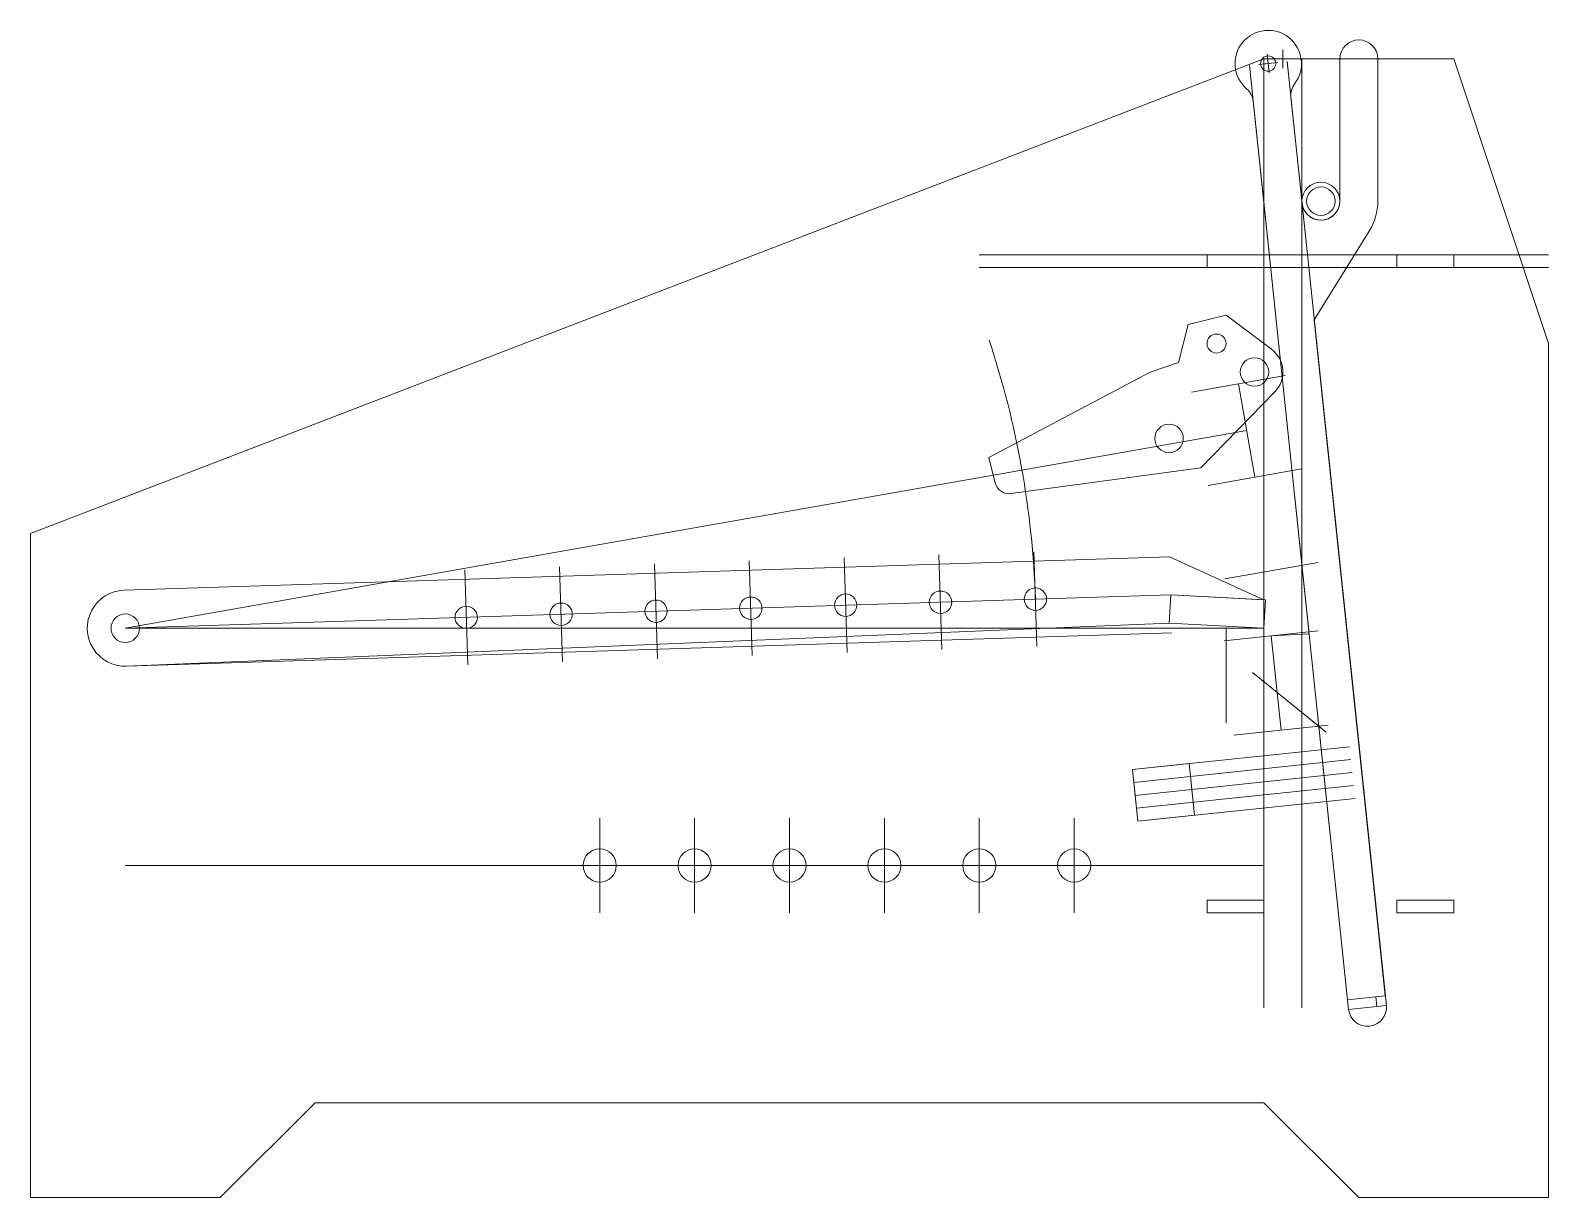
# Model space of a CAD drawing. Header units: millimetres. Extents: x -30 to 130, y -20 to 103.
import ezdxf

# ---------------------------------------------------------------- set-up
doc = ezdxf.new("R2010")
doc.units = ezdxf.units.MM
for name, color, linetype, lineweight, true_color in [('bail', 7, 'CONTINUOUS', 0, 0x000000), ('bail support', 7, 'CONTINUOUS', 0, 0x000000), ('bar', 7, 'CONTINUOUS', 0, 0x000000), ('pushbar', 7, 'CONTINUOUS', 0, 0x000000), ('side', 7, 'CONTINUOUS', 0, 0x000000), ('skeleton', 1, 'CONTINUOUS', 0, 0xff0000)]:
    doc.layers.add(name, color=color, linetype=linetype, lineweight=lineweight, true_color=true_color)

msp = doc.modelspace()

# ---------------------------------------------------------------- linework, layer by layer
at = {"layer": 'bail'}
for p, q in [((90.17, 43.52), (90.01, 40.52)), ((100.16, 43), (90.17, 43.52)), ((100, 40), (100.16, 43)), ((100, 40), (90.01, 40.52))]:
    msp.add_line(p, q, dxfattribs=at)
at = {"layer": 'bail support'}
for p, q in [((90.04, 47.52), (-20.13, 44)), ((100, 43), (90.04, 47.52)), ((90.01, 40.52), (90.17, 43.52)), ((90.17, 43.52), (100, 43)), ((-19.87, 36), (90.01, 40.52))]:
    msp.add_line(p, q, dxfattribs=at)
for centre, radius in [((45.92, 42.11), 1.18), ((55.92, 42.43), 1.18), ((65.91, 42.74), 1.18), ((75.91, 43.06), 1.18), ((15.94, 41.15), 1.18), ((25.93, 41.47), 1.18), ((35.93, 41.79), 1.18), ((-20, 40), 1.5)]:
    msp.add_circle(centre, radius, dxfattribs=at)
msp.add_arc((-20, 40), 4, 91.8296, 271.8296, dxfattribs=at)
at = {"layer": 'bar'}
for p, q in [((108, 85), (108, 100)), ((112, 100), (112, 85)), ((98.86, 95.54), (104.76, 39.41)), ((102.84, 95.95), (104.01, 84.79)), ((111.1, 81.84), (105.3, 72.49)), ((112.79, 1.25), (105.3, 72.49)), ((104.76, 39.41), (100.76, 39.2)), ((100.76, 39.2), (101.39, 33.23)), ((101.39, 33.23), (105.78, 29.67)), ((105.78, 29.67), (108.92, -0.16)), ((112.79, 1.25), (111.8, 1.15)), ((111.8, 1.15), (111.9, 0.15)), ((111.9, 0.15), (112.9, 0.26))]:
    msp.add_line(p, q, dxfattribs=at)
msp.add_circle((100.45, 99.5), 0.8, dxfattribs=at)
for centre, radius, start, end in [((100.45, 99.5), 3.5, 322.6582, 229.3418), ((110, 100), 2, 0, 180), ((96.87, 95.33), 2, 6, 49.3418), ((104.83, 96.16), 2, 142.6582, 186), ((106, 85), 2, 186, 0), ((106, 85), 6, 328.2026, 0), ((110.91, 0.05), 2, 186, 6)]:
    msp.add_arc(centre, radius, start, end, dxfattribs=at)
at = {"layer": 'pushbar'}
for p, q in [((92, 72), (91, 68)), ((96, 73), (92, 72)), ((100.8, 69.4), (96, 73)), ((88, 67), (91, 68)), ((71, 58), (88, 67)), ((101.15, 64.91), (93.35, 56.91)), ((71.67, 55.3), (71, 58)), ((93.35, 56.91), (73.33, 54.18))]:
    msp.add_line(p, q, dxfattribs=at)
for centre, radius in [((95, 70), 1), ((99, 67), 1.5), ((90, 60), 1.5)]:
    msp.add_circle(centre, radius, dxfattribs=at)
for centre, radius, start, end in [((99, 67), 3, 315.7123, 53.1301), ((73.13, 55.67), 1.5, 194.0362, 277.7652)]:
    msp.add_arc(centre, radius, start, end, dxfattribs=at)
at = {"layer": 'side'}
for p, q in [((-30, 50), (100, 100)), ((100, 100), (120, 100)), ((120, 100), (130, 70)), ((94, 78), (94, 79.36)), ((94, 79.36), (100, 79.36)), ((100, 78), (100, 79.36)), ((114, 78), (114, 79.36)), ((114, 79.36), (120, 79.36)), ((120, 78), (120, 79.36)), ((100, 78), (94, 78)), ((120, 78), (114, 78)), ((130, 70), (130, -20)), ((-30, -20), (-30, 50)), ((92.12, 25.74), (86.15, 25.11)), ((92.69, 20.29), (92.12, 25.74)), ((86.15, 25.11), (86.72, 19.66)), ((86.72, 19.66), (92.69, 20.29)), ((94, 10), (94, 11.36)), ((94, 11.36), (100, 11.36)), ((100, 10), (100, 11.36)), ((114, 10), (114, 11.36)), ((114, 11.36), (120, 11.36)), ((120, 10), (120, 11.36)), ((100, 10), (94, 10)), ((120, 10), (114, 10)), ((0, -10), (-10, -20)), ((100, -10), (0, -10)), ((110, -20), (100, -10)), ((-10, -20), (-30, -20)), ((130, -20), (110, -20))]:
    msp.add_line(p, q, dxfattribs=at)
for centre, radius in [((106, 85), 1.5), ((90, 60), 1.5), ((-20, 40), 1.5), ((30, 15), 1.75), ((40, 15), 1.75), ((50, 15), 1.75), ((60, 15), 1.75), ((70, 15), 1.75), ((80, 15), 1.75)]:
    msp.add_circle(centre, radius, dxfattribs=at)
at = {"layer": 'skeleton'}
for p, q in [((102, 101), (102, 99)), ((98.46, 99.29), (108.92, -0.16)), ((99.46, 99.4), (101.45, 99.6)), ((100, 100), (100, 0)), ((100.35, 100.49), (100.56, 98.51)), ((101, 100), (103, 100)), ((102.44, 99.71), (112.9, 0.26)), ((104, 100), (104, 0)), ((108, 85), (108, 100)), ((112, 100), (112, 85)), ((70, 79.36), (130, 79.36)), ((70, 78), (130, 78)), ((92.38, 64.89), (102.23, 66.63)), ((97.31, 65.76), (99.05, 55.91)), ((98.18, 60.84), (-20, 40)), ((94.12, 55.05), (103.97, 56.78)), ((76.07, 38.07), (75.75, 48.06)), ((-20.13, 44), (90.04, 47.52)), ((26.09, 36.47), (25.77, 46.46)), ((36.09, 36.79), (35.77, 46.78)), ((46.08, 37.11), (45.76, 47.1)), ((56.08, 37.43), (55.76, 47.42)), ((66.07, 37.75), (65.75, 47.74)), ((95.86, 45.2), (105.71, 46.93)), ((16.1, 36.15), (15.78, 46.15)), ((-20, 40), (90.17, 43.52)), ((100, 40), (-20, 40)), ((96, 40), (96, 30)), ((-19.87, 36), (90.3, 39.52)), ((95.79, 38.68), (105.73, 39.72)), ((100.76, 39.2), (101.8, 29.26)), ((98.79, 35.34), (106.56, 29.04)), ((96.83, 28.73), (106.78, 29.78)), ((86.15, 25.11), (109.03, 27.52)), ((86.29, 23.75), (109.17, 26.16)), ((92.12, 25.74), (92.4, 23.02)), ((86.15, 25.11), (86.44, 22.39)), ((86.44, 22.39), (109.31, 24.79)), ((86.58, 21.03), (109.45, 23.43)), ((86.72, 19.66), (109.6, 22.07)), ((30, 10), (30, 20)), ((40, 10), (40, 20)), ((50, 10), (50, 20)), ((60, 10), (60, 20)), ((70, 10), (70, 20)), ((80, 10), (80, 20)), ((100, 15), (-20, 15)), ((108.81, 0.83), (112.79, 1.25)), ((108.92, -0.16), (112.9, 0.26)), ((111.8, 1.15), (111.9, 0.15))]:
    msp.add_line(p, q, dxfattribs=at)
msp.add_circle((106, 85), 2, dxfattribs=at)
msp.add_arc((-20, 40), 95.96, 1.8296, 18.4349, dxfattribs=at)

doc.saveas('drawing.dxf')
